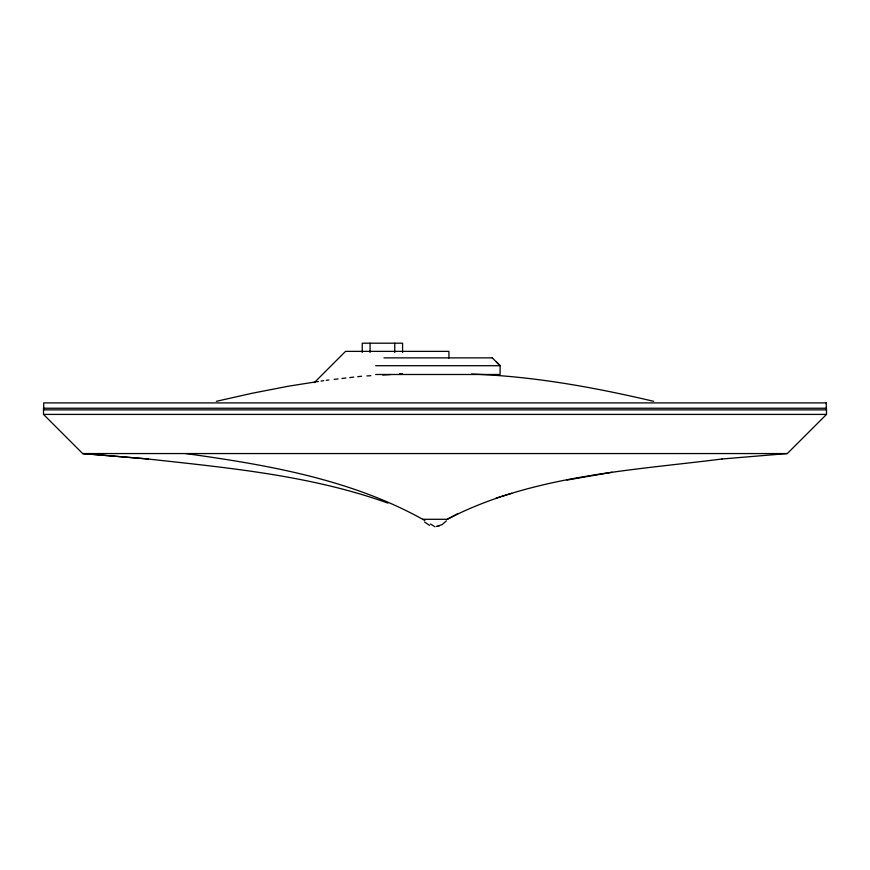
<?xml version="1.0" encoding="UTF-8"?>
<svg xmlns="http://www.w3.org/2000/svg" width="870" height="870" viewBox="0 0 870 870"><rect width="100%" height="100%" fill="white"/><g stroke="black" fill="none" stroke-linecap="round" stroke-linejoin="round"><path stroke-width="1.3" d="M446.397 520.858L442.156 524.567L437.142 526.306M314.233 382.691L345.553 351.371L448.931 351.371L448.931 358.103M721.991 458.99L787.317 453.564L826.5 414.414L826.5 408.237L43.5 408.237L43.5 414.414L82.65 453.564L148.183 458.99L82.954 453.564M422.755 519.292L447.256 519.292L457.761 513.692M447.213 519.292C531.526 475.39 629.532 470.681 722.057 458.99M496.139 498.086L511.701 493.279M438.763 525.969L439.404 525.774M216.38 401.309L252.322 393.218L288.481 386.193L318.442 381.451M566.979 480.066L612.121 472.247M321.052 381.038L323.651 380.625M436.446 526.394L437.316 526.285M326.272 380.266L328.893 379.972M334.123 379.374L338.06 378.928M341.986 378.483L345.912 378.026M349.838 377.58L353.775 377.134M357.7 376.688L361.626 376.242M366.89 375.927L370.837 375.699M382.669 375.003L390.554 374.535M383.953 357.874L492.355 357.874M375.644 365.704L500.098 365.704L500.098 374.491L375.644 374.491M399.689 373.676L402.582 373.676M43.5 414.414L826.5 414.414M82.65 453.564L787.35 453.564M471.562 374.067C533.06 376.221 593.84 387.226 653.62 401.309M147.889 458.99C228.614 467.897 310.938 475.466 387.879 503.088M185.843 453.564C267.742 464.95 351.926 479.359 424.843 520.488M429.562 525.393L424.56 521.978M430.487 524.001L435 526.807M496.183 361.789L500.185 365.704L492.268 357.874M402.582 352.47L402.582 343.193L362.246 343.193L362.246 352.47M394.752 343.193L394.752 352.47M370.076 343.193L370.076 352.47M826.272 402.897L43.728 402.897L43.728 409.868L826.272 409.868L826.272 402.897"/></g></svg>
